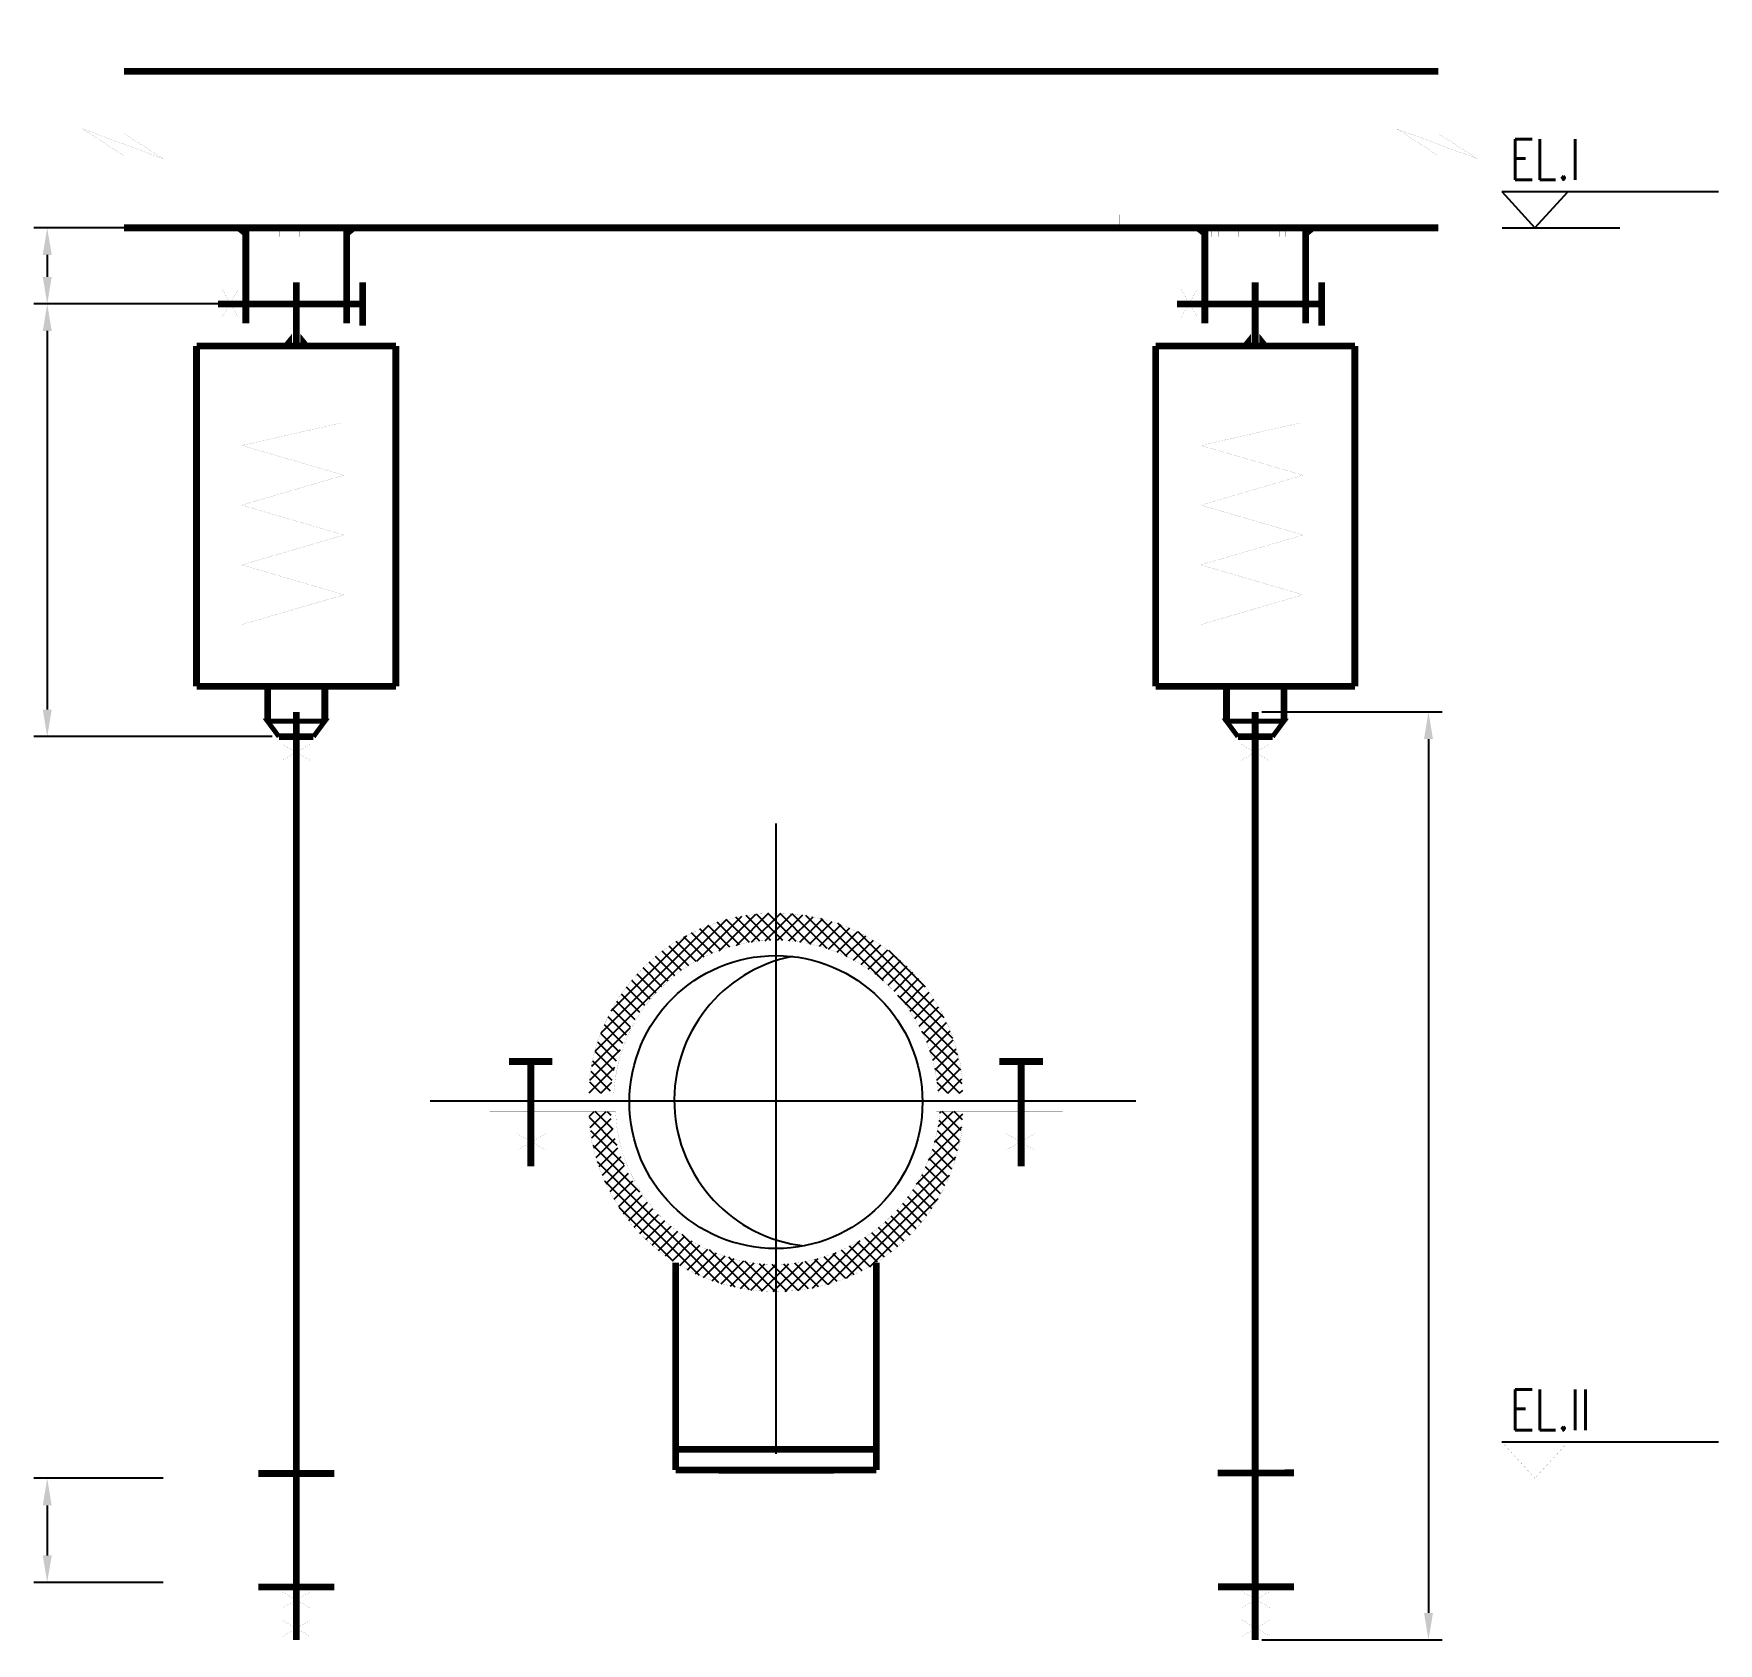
# Model space of a CAD drawing. Header units: millimetres. Extents: x 2857 to 3013, y 4937 to 5086.
import ezdxf

# ---------------------------------------------------------------- set-up
doc = ezdxf.new("R2010")
doc.units = ezdxf.units.MM
doc.linetypes.add('CENTER', pattern=[50.8, 31.75, -6.35, 6.35, -6.35])
doc.styles.add('ROMANS', font='romans.shx', dxfattribs={"width": 0.75, "bigfont": 'hztxt.shx'})
doc.styles.get("Standard").update_dxf_attribs({"font": ''})
doc.styles.get('Standard').set_extended_font_data('SimSun')
doc.dimstyles.new('ISO-25', dxfattribs={"dimtxt": 2.5, "dimasz": 2.5, "dimexe": 1.25, "dimexo": 0.625, "dimtad": 1, "dimtxsty": 'Standard', "dimcen": 2.5, "dimadec": 0, "dimazin": 0, "dimtfac": 1, "dimtmove": 0, "dimatfit": 3, "dimfxl": 1, "dimarcsym": 0})

# ---------------------------------------------------------------- blocks, each defined once
blk = doc.blocks.new('*D30')
at = {"color": 0, "lineweight": -2, "transparency": 16777216}
for p, q in [((2876.22, 5067.75), (2857.25, 5067.75)), ((2858.5, 5065.25), (2858.5, 5063.22)), ((2876.22, 5060.72), (2857.25, 5060.72))]:
    blk.add_line(p, q, dxfattribs=at)
at = {"color": 0, "transparency": 16777216}
for points in [[(2858.09, 5065.25), (2858.92, 5065.25), (2858.5, 5067.75)], [(2858.09, 5063.22), (2858.92, 5063.22), (2858.5, 5060.72)]]:
    blk.add_solid(points, dxfattribs=at)
at = {"layer": 'Defpoints', "color": 0, "transparency": 16777216}
for p in [(2876.84, 5067.75), (2858.5, 5060.72), (2876.84, 5060.72)]:
    blk.add_point(p, dxfattribs=at)
blk = doc.blocks.new('*D31')
at = {"color": 0, "lineweight": -2, "transparency": 16777216}
for p, q in [((2876.22, 5060.72), (2857.25, 5060.72)), ((2858.5, 5058.22), (2858.5, 5023.26)), ((2879.28, 5020.76), (2857.25, 5020.76))]:
    blk.add_line(p, q, dxfattribs=at)
at = {"color": 0, "transparency": 16777216}
for points in [[(2858.09, 5058.22), (2858.92, 5058.22), (2858.5, 5060.72)], [(2858.09, 5023.26), (2858.92, 5023.26), (2858.5, 5020.76)]]:
    blk.add_solid(points, dxfattribs=at)
at = {"layer": 'Defpoints', "color": 0, "transparency": 16777216}
for p in [(2876.84, 5060.72), (2858.5, 5020.76), (2879.9, 5020.76)]:
    blk.add_point(p, dxfattribs=at)
blk = doc.blocks.new('*D33')
at = {"color": 0, "lineweight": -2, "transparency": 16777216}
for p, q in [((2869.21, 4952.27), (2857.25, 4952.27)), ((2858.5, 4949.77), (2858.5, 4945.15)), ((2869.21, 4942.65), (2857.25, 4942.65))]:
    blk.add_line(p, q, dxfattribs=at)
at = {"color": 0, "transparency": 16777216}
for points in [[(2858.09, 4949.77), (2858.92, 4949.77), (2858.5, 4952.27)], [(2858.09, 4945.15), (2858.92, 4945.15), (2858.5, 4942.65)]]:
    blk.add_solid(points, dxfattribs=at)
at = {"layer": 'Defpoints', "color": 0, "transparency": 16777216}
for p in [(2869.83, 4952.27), (2858.5, 4942.65), (2869.83, 4942.65)]:
    blk.add_point(p, dxfattribs=at)
blk = doc.blocks.new('*D34')
at = {"color": 0, "lineweight": -2, "transparency": 16777216}
for p, q in [((2970.68, 5023.04), (2987.31, 5023.04)), ((2986.06, 5020.54), (2986.06, 4939.84)), ((2970.68, 4937.34), (2987.31, 4937.34))]:
    blk.add_line(p, q, dxfattribs=at)
at = {"color": 0, "transparency": 16777216}
for points in [[(2985.65, 5020.54), (2986.48, 5020.54), (2986.06, 5023.04)], [(2985.65, 4939.84), (2986.48, 4939.84), (2986.06, 4937.34)]]:
    blk.add_solid(points, dxfattribs=at)
at = {"layer": 'Defpoints', "color": 0, "transparency": 16777216}
for p in [(2970.06, 5023.04), (2970.06, 4937.34), (2986.06, 4937.34)]:
    blk.add_point(p, dxfattribs=at)

msp = doc.modelspace()

# ---------------------------------------------------------------- hatches: boundary and pattern name
at = {"linetype": 'ByBlock', "ltscale": 5}
for points in [[(2875.7, 5067.75), (2876.84, 5066.83), (2876.84, 5067.75)], [(2887.29, 5067.75), (2886.15, 5066.83), (2886.15, 5067.75)], [(2964.26, 5067.75), (2965.41, 5066.83), (2965.41, 5067.75)], [(2975.86, 5067.75), (2974.72, 5066.83), (2974.72, 5067.75)], [(2881.11, 5057.97), (2880.19, 5056.83), (2881.11, 5056.83)], [(2881.88, 5057.97), (2882.8, 5056.83), (2881.88, 5056.83)], [(2969.68, 5057.97), (2968.76, 5056.83), (2969.68, 5056.83)], [(2970.44, 5057.97), (2971.36, 5056.83), (2970.44, 5056.83)]]:
    msp.add_hatch(color=5, dxfattribs=at).paths.add_polyline_path(points)
h = msp.add_hatch()
h.set_pattern_fill('ANSI37', color=5, scale=6.25, style=0)
h.set_pattern_definition([(45, (-1458.9758, 5977.7877), (-0.55242717, 0.55242717), []), (135, (-1458.9758, 5977.7877), (-0.55242717, -0.55242717), [])])
h.paths.add_polyline_path([(2908.54, 4987.84), (2910.51, 4987.84, -0.383586), (2925.8, 5001.96), (2925.8, 5004.46, 0.406425)])
h.paths.add_polyline_path([(2925.8, 5004.46), (2925.8, 5001.96, -0.133243), (2933.4, 4999.88), (2934.77, 5001.99, 0.138037)])
h.paths.add_polyline_path([(2934.77, 5001.99), (2933.4, 4999.88, -0.24948), (2940.78, 4987.84), (2943.06, 4987.84, 0.254131)])
h.paths.add_polyline_path([(2936.33, 4976.36), (2938.05, 4974.56, 0.190231), (2943.06, 4986.14), (2940.96, 4986.14, -0.181233)])
h.paths.add_polyline_path([(2938.05, 4974.56), (2936.33, 4976.36, -0.027208), (2935.07, 4975.26), (2935.07, 4972.17, 0.055815)])
h.paths.add_polyline_path([(2925.8, 4972.01), (2925.8, 4969.51, 0.143259), (2935.07, 4972.17), (2935.07, 4975.26, -0.163609)])
h.paths.add_polyline_path([(2925.8, 4969.51), (2925.8, 4972.01, -0.161591), (2916.53, 4975.24), (2916.53, 4972.17, 0.143295)])
h.paths.add_polyline_path([(2916.53, 4972.17), (2916.53, 4975.24, -0.208351), (2910.51, 4986.14), (2908.54, 4986.14, 0.248807)])

# ---------------------------------------------------------------- linework, layer by layer
at = {"color": 5, "linetype": 'ByBlock', "ltscale": 5}
for points, const_width in [([(2865.59, 5085.67), (2865.59, 5076.46)], 0.0075), ([(2986.96, 5085.67), (2986.96, 5076.46)], 0.0075), ([(2865.59, 5082.2), (2986.96, 5082.2)], 0.625), ([(2869.2, 5074.13), (2861.78, 5076.89)], 0.0075), ([(2861.78, 5076.89), (2865.59, 5074.41)], 0.0075), ([(2865.59, 5076.46), (2869.2, 5074.13)], 0.0075), ([(2990.56, 5074.13), (2983.15, 5076.89)], 0.0075), ([(2983.15, 5076.89), (2986.96, 5074.41)], 0.0075), ([(2986.96, 5076.46), (2990.56, 5074.13)], 0.0075), ([(2865.59, 5074.41), (2865.59, 5064.87)], 0.0075), ([(2986.96, 5074.41), (2986.96, 5064.87)], 0.0075), ([(2869, 5068.96), (2894, 5068.96)], 0.0075), ([(2869, 5068.96), (2869, 5067.75)], 0.0075), ([(2894, 5068.96), (2894, 5067.75)], 0.0075), ([(2957.56, 5068.96), (2957.56, 5067.75)], 0.0075), ([(2982.56, 5068.96), (2957.56, 5068.96)], 0.0075), ([(2957.56, 5068.96), (2957.56, 5067.75)], 0.0075), ([(2982.56, 5068.96), (2982.56, 5067.75)], 0.0075), ([(2865.59, 5067.75), (2986.96, 5067.75)], 0.625), ([(2865.59, 5067.75), (2957.56, 5067.75)], 0.625), ([(2876.84, 5067.75), (2876.84, 5058.93)], 0.625), ([(2876.84, 5067.75), (2886.15, 5067.75)], 0.0075), ([(2877.45, 5067.75), (2877.45, 5066.92)], 0.0075), ([(2878.08, 5067.75), (2878.08, 5066.92)], 0.0075), ([(2878.7, 5067.75), (2878.7, 5066.92)], 0.0075), ([(2879.33, 5067.75), (2879.33, 5066.92)], 0.0075), ([(2879.95, 5067.75), (2879.95, 5066.92)], 0.0075), ([(2880.58, 5067.75), (2880.58, 5066.92)], 0.0075), ([(2881.2, 5067.75), (2881.2, 5066.92)], 0.0075), ([(2881.83, 5067.75), (2881.83, 5066.92)], 0.0075), ([(2882.45, 5067.75), (2882.45, 5066.92)], 0.0075), ([(2883.73, 5067.9), (2882.9, 5067.9)], 0.0075), ([(2883.08, 5067.75), (2883.08, 5066.92)], 0.0075), ([(2883.7, 5067.75), (2883.7, 5066.92)], 0.0075), ([(2884.33, 5067.75), (2884.33, 5066.92)], 0.0075), ([(2884.95, 5067.75), (2884.95, 5066.92)], 0.0075), ([(2885.58, 5067.75), (2885.58, 5066.92)], 0.0075), ([(2886.15, 5067.75), (2886.15, 5058.93)], 0.625), ([(2982.56, 5067.75), (2957.56, 5067.75)], 0.0075), ([(2965.41, 5067.75), (2965.41, 5058.93)], 0.625), ([(2965.41, 5067.75), (2974.72, 5067.75)], 0.0075), ([(2966.02, 5067.75), (2966.02, 5066.92)], 0.0075), ([(2966.64, 5067.75), (2966.64, 5066.92)], 0.0075), ([(2967.27, 5067.75), (2967.27, 5066.92)], 0.0075), ([(2967.89, 5067.75), (2967.89, 5066.92)], 0.0075), ([(2968.52, 5067.75), (2968.52, 5066.92)], 0.0075), ([(2969.14, 5067.75), (2969.14, 5066.92)], 0.0075), ([(2969.77, 5067.75), (2969.77, 5066.92)], 0.0075), ([(2970.39, 5067.75), (2970.39, 5066.92)], 0.0075), ([(2971.02, 5067.75), (2971.02, 5066.92)], 0.0075), ([(2972.3, 5067.9), (2971.47, 5067.9)], 0.0075), ([(2971.64, 5067.75), (2971.64, 5066.92)], 0.0075), ([(2972.27, 5067.75), (2972.27, 5066.92)], 0.0075), ([(2972.89, 5067.75), (2972.89, 5066.92)], 0.0075), ([(2973.52, 5067.75), (2973.52, 5066.92)], 0.0075), ([(2974.14, 5067.75), (2974.14, 5066.92)], 0.0075), ([(2974.72, 5067.75), (2974.72, 5058.93)], 0.625), ([(2881.5, 5062.71), (2881.5, 5056.83)], 0.625), ([(2887.64, 5058.72), (2887.64, 5062.72)], 0.625), ([(2970.06, 5062.71), (2970.06, 5056.83)], 0.625), ([(2976.2, 5058.72), (2976.2, 5062.72)], 0.625), ([(2887.64, 5060.72), (2874.28, 5060.72)], 0.625), ([(2876.15, 5059.48), (2874.64, 5062.09)], 0.0075), ([(2874.64, 5059.48), (2876.15, 5062.09)], 0.0075), ([(2976.2, 5060.72), (2962.84, 5060.72)], 0.625), ([(2964.72, 5059.48), (2963.21, 5062.09)], 0.0075), ([(2963.21, 5059.48), (2964.72, 5062.09)], 0.0075), ([(2890.7, 5056.83), (2872.29, 5056.83)], 0.625), ([(2872.29, 5056.83), (2872.29, 5025.4)], 0.625), ([(2890.7, 5056.83), (2890.7, 5025.4)], 0.625), ([(2979.26, 5056.83), (2960.86, 5056.83)], 0.625), ([(2960.86, 5056.83), (2960.86, 5025.4)], 0.625), ([(2979.26, 5056.83), (2979.26, 5025.4)], 0.625), ([(2885.61, 5049.72), (2876.48, 5047.65)], 0.0075), ([(2885.61, 5049.72), (2876.93, 5049.72)], 0.0075), ([(2974.17, 5049.72), (2965.04, 5047.65)], 0.0075), ([(2974.17, 5049.72), (2965.49, 5049.72)], 0.0075), ([(2876.48, 5047.65), (2885.91, 5044.9)], 0.0075), ([(2965.04, 5047.65), (2974.47, 5044.9)], 0.0075), ([(2885.91, 5044.9), (2876.48, 5042.14)], 0.0075), ([(2974.47, 5044.9), (2965.04, 5042.14)], 0.0075), ([(2876.48, 5042.14), (2885.91, 5039.38)], 0.0075), ([(2965.04, 5042.14), (2974.47, 5039.38)], 0.0075), ([(2885.91, 5039.38), (2876.48, 5036.62)], 0.0075), ([(2974.47, 5039.38), (2965.04, 5036.62)], 0.0075), ([(2876.48, 5036.62), (2885.91, 5033.86)], 0.0075), ([(2965.04, 5036.62), (2974.47, 5033.86)], 0.0075), ([(2885.91, 5033.86), (2876.48, 5031.11)], 0.0075), ([(2974.47, 5033.86), (2965.04, 5031.11)], 0.0075), ([(2876.48, 5031.11), (2885.44, 5031.11)], 0.0075), ([(2965.04, 5031.11), (2974.01, 5031.11)], 0.0075), ([(2890.7, 5025.4), (2872.29, 5025.4)], 0.625), ([(2878.85, 5025.4), (2878.85, 5022.18)], 0.625), ([(2884.14, 5025.4), (2884.14, 5022.18)], 0.625), ([(2979.26, 5025.4), (2960.86, 5025.4)], 0.625), ([(2967.41, 5025.4), (2967.41, 5022.18)], 0.625), ([(2972.71, 5025.4), (2972.71, 5022.18)], 0.625), ([(2879.9, 5020.76), (2878.85, 5022.18), (2884.14, 5022.18), (2883.09, 5020.76)], 0.45), ([(2881.5, 5023.04), (2881.5, 4937.34)], 0.625), ([(2968.46, 5020.76), (2967.41, 5022.18), (2972.71, 5022.18), (2971.66, 5020.76)], 0.45), ([(2970.06, 5023.04), (2970.06, 4937.34)], 0.625), ([(2879.9, 5020.76), (2883.09, 5020.76)], 0.625), ([(2968.46, 5020.76), (2971.66, 5020.76)], 0.625), ([(2971.66, 5020.76), (2968.46, 5020.76)], 0.0075), ([(2882.78, 5020.05), (2880.21, 5018.57)], 0.0075), ([(2882.78, 5018.57), (2880.21, 5020.05)], 0.0075), ([(2971.35, 5020.05), (2968.77, 5018.57)], 0.0075), ([(2971.35, 5018.57), (2968.77, 5020.05)], 0.0075), ([(2901.15, 4990.76), (2905.16, 4990.76)], 0.625), ([(2903.16, 4990.76), (2903.16, 4981.09)], 0.625), ([(2950.45, 4990.76), (2946.44, 4990.76)], 0.625), ([(2948.45, 4990.76), (2948.45, 4981.09)], 0.625), ([(2916.53, 4953.03), (2916.53, 4972.18)], 0.625), ([(2935.07, 4953.03), (2935.07, 4972.18)], 0.625), ([(2916.53, 4954.95), (2935.07, 4954.95)], 0.625), ([(2869.83, 4952.27), (2974.52, 4952.27)], 0.0075), ([(2869.83, 4952.27), (2869.83, 4942.65)], 0.0075), ([(2877.99, 4952.71), (2885.03, 4952.71)], 0.625), ([(2916.53, 4953.03), (2935.07, 4953.03)], 0.625), ([(2920.52, 4952.71), (2931.17, 4952.71)], 0.0075), ([(2973.64, 4952.77), (2966.6, 4952.76)], 0.625), ([(2974.52, 4952.27), (2981.84, 4952.27)], 0.0075), ([(2981.84, 4952.27), (2981.84, 4942.65)], 0.0075), ([(2869.83, 4951.49), (2981.84, 4951.49)], 0.0075), ([(2869.83, 4943.43), (2981.84, 4943.43)], 0.0075), ([(2869.83, 4942.65), (2981.84, 4942.65)], 0.0075), ([(2877.99, 4942.22), (2885.03, 4942.22)], 0.625), ([(2882.8, 4941.78), (2880.22, 4940.29)], 0.0075), ([(2882.8, 4940.29), (2880.22, 4941.78)], 0.0075), ([(2973.65, 4942.25), (2966.61, 4942.25)], 0.625), ([(2968.84, 4941.81), (2971.42, 4940.33)], 0.0075), ([(2968.84, 4940.32), (2971.41, 4941.81)], 0.0075), ([(2882.8, 4939.15), (2880.22, 4937.67)], 0.0075), ([(2882.8, 4937.67), (2880.22, 4939.15)], 0.0075), ([(2968.85, 4937.69), (2971.42, 4939.18)], 0.0075), ([(2968.84, 4939.18), (2971.42, 4937.7)], 0.0075)]:
    msp.add_lwpolyline(points, dxfattribs=dict(at, const_width=const_width))
at = {"color": 1}
for points in [[(2992.84, 5071.11), (2995.89, 5067.75)], [(2992.84, 5071.11), (3012.83, 5071.11)], [(2995.89, 5067.75), (2998.95, 5071.11)], [(2992.87, 5067.75), (3003.73, 5067.75)], [(2992.84, 4955.63), (3012.83, 4955.63)]]:
    msp.add_lwpolyline(points, dxfattribs=at)
at = {"color": 1, "linetype": 'CENTER', "ltscale": 10}
for points in [[(2925.8, 5012.74), (2925.8, 4954.54)], [(2959.02, 4987.11), (2893.88, 4987.11)]]:
    msp.add_lwpolyline(points, dxfattribs=at)
at = {"color": 5, "const_width": 0.0075}
for points in [[(2908.54, 4989.09, -0.381573), (2925.8, 5004.46)], [(2925.8, 5004.46, -0.381573), (2943.06, 4989.09, -0.353439)], [(2910.82, 4987.84, -0.39885), (2925.8, 5001.96)], [(2925.8, 5001.96, -0.395882), (2940.78, 4987.84)], [(2925.8, 4969.51, -0.381752), (2908.54, 4984.89, -0.353439)], [(2925.8, 4972.01, -0.405681), (2910.98, 4986.14)], [(2940.96, 4986.14, -0.386323), (2925.8, 4972.01)], [(2943.06, 4984.89, -0.381573), (2925.8, 4969.51)]]:
    msp.add_lwpolyline(points, format="xyb", dxfattribs=at)
at = {"color": 5}
msp.add_lwpolyline([(2927.34, 5000.46, 0.856757), (2928.41, 4973.73)], format="xyb", dxfattribs=at)
at = {"color": 5, "const_width": 0.0075}
for points in [[(2899.35, 4989.09), (2908.54, 4989.09)], [(2899.35, 4987.84), (2910.82, 4987.84)], [(2899.35, 4987.84), (2910.82, 4987.84)], [(2952.28, 4987.84), (2940.78, 4987.84)], [(2952.28, 4987.84), (2940.78, 4987.84)], [(2952.28, 4989.09), (2943.06, 4989.09)], [(2899.35, 4986.14), (2910.98, 4986.14)], [(2899.35, 4986.14), (2910.98, 4986.14)], [(2899.35, 4984.89), (2908.54, 4984.89)], [(2952.28, 4986.14), (2940.62, 4986.14)], [(2952.28, 4986.14), (2940.62, 4986.14)], [(2952.28, 4984.89), (2943.06, 4984.89)], [(2901.91, 4982.58), (2904.53, 4984.09)], [(2901.91, 4984.09), (2904.53, 4982.58)], [(2949.69, 4984.09), (2947.08, 4982.58)], [(2949.69, 4982.58), (2947.08, 4984.09)]]:
    msp.add_lwpolyline(points, dxfattribs=at)
at = {"color": 1, "linetype": 'ByBlock', "ltscale": 5, "const_width": 0.0075}
for points in [[(2992.84, 4955.63), (2995.89, 4952.27)], [(2995.89, 4952.27), (2998.95, 4955.63)], [(2992.87, 4952.27), (3003.73, 4952.27)]]:
    msp.add_lwpolyline(points, dxfattribs=at)
at = {"color": 5}
msp.add_circle((2925.8, 4987.01), 13.53, dxfattribs=at)

# ---------------------------------------------------------------- texts
at = {"color": 1, "style": 'ROMANS', "width": 0.75}
for s, p in [('EL.I', (2993.58, 5072.19)), ('EL.II', (2993.58, 4956.71))]:
    msp.add_text(s, height=3.75, dxfattribs=at).set_placement(p)

# ---------------------------------------------------------------- dimensions: what is measured, and where the dimension line sits
at = {"color": 1}
for base, p1, p2, picture, middle in [((2858.5, 5060.72), (2876.84, 5067.75), (2876.84, 5060.72), '*D30', (2858.5, 5064.24)), ((2858.5, 5020.76), (2876.84, 5060.72), (2879.9, 5020.76), '*D31', (2858.5, 5040.74)), ((2986.06, 4937.34), (2970.06, 5023.04), (2970.06, 4937.34), '*D34', (2986.06, 4980.19)), ((2858.5, 4942.65), (2869.83, 4952.27), (2869.83, 4942.65), '*D33', (2858.5, 4947.46))]:
    dim = msp.add_linear_dim(base=base, p1=p1, p2=p2, angle=90, text=' ', dimstyle='ISO-25', override={"dimdec": 0, "dimtmove": 1}, dxfattribs=at)
    dim.commit()
    dim.dimension.update_dxf_attribs({"geometry": picture, "text_midpoint": middle})

doc.saveas('drawing.dxf')
